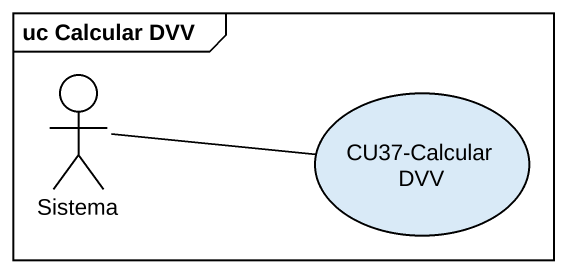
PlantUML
@startuml
mainframe uc Calcular DVV
actor Sistema
usecase "CU37-Calcular DVV" as CU37_Calcular_DVV
Sistema -right- CU37_Calcular_DVV
@enduml
